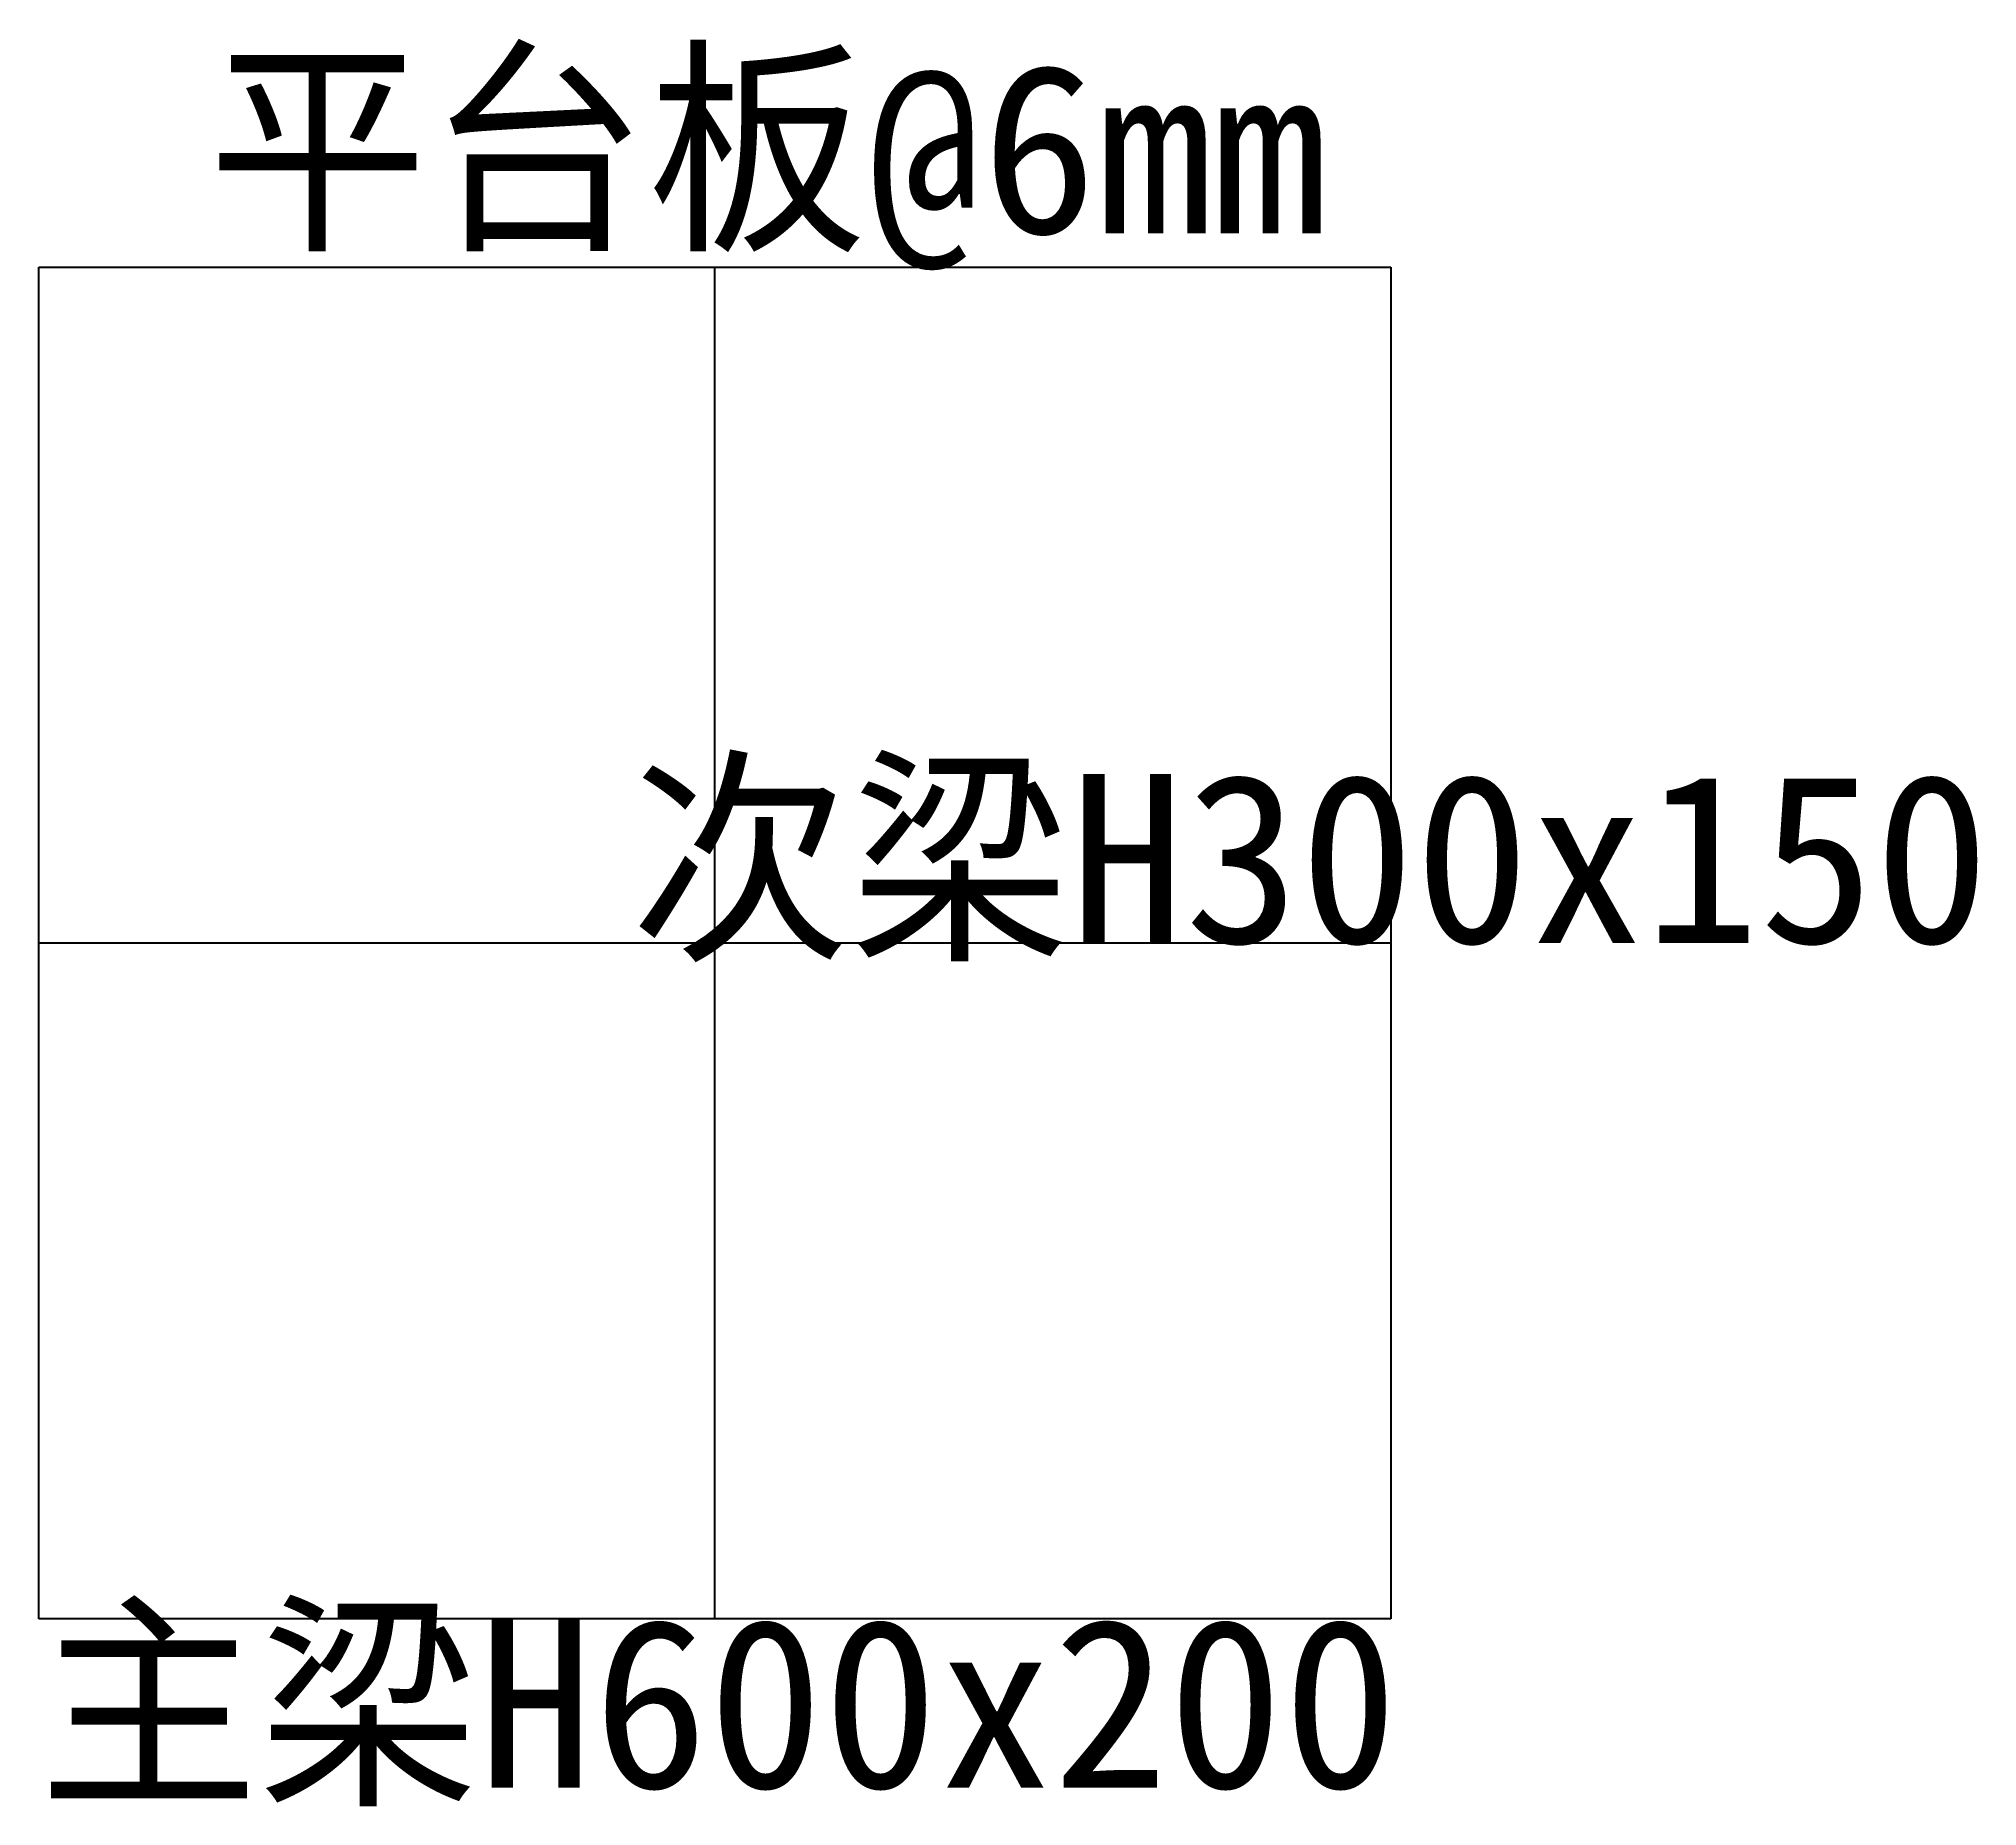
# Model space of a CAD drawing. Extents: x 0 to 1147, y -111 to 935.
import ezdxf

# ---------------------------------------------------------------- set-up
doc = ezdxf.new("R2010")
doc.units = 0

msp = doc.modelspace()

# ---------------------------------------------------------------- linework, layer by layer
for p, q in [((0, 0), (0, 800)), ((0, 800), (800, 800)), ((800, 800), (800, 0)), ((800, 0), (0, 0))]:
    msp.add_line(p, q)
at = {"layer": '1'}
msp.add_line((0, 400), (800, 400), dxfattribs=at)
at = {"layer": '3'}
msp.add_line((400, 0), (400, 800), dxfattribs=at)

# ---------------------------------------------------------------- texts
at = {"layer": '2'}
for s, p in [('平台板@6mm', (100, 820)), ('次梁H300x150', (350, 400)), ('主梁H600x200', (0, -100))]:
    msp.add_text(s, height=100, dxfattribs=at).set_placement(p)

doc.saveas('drawing.dxf')
